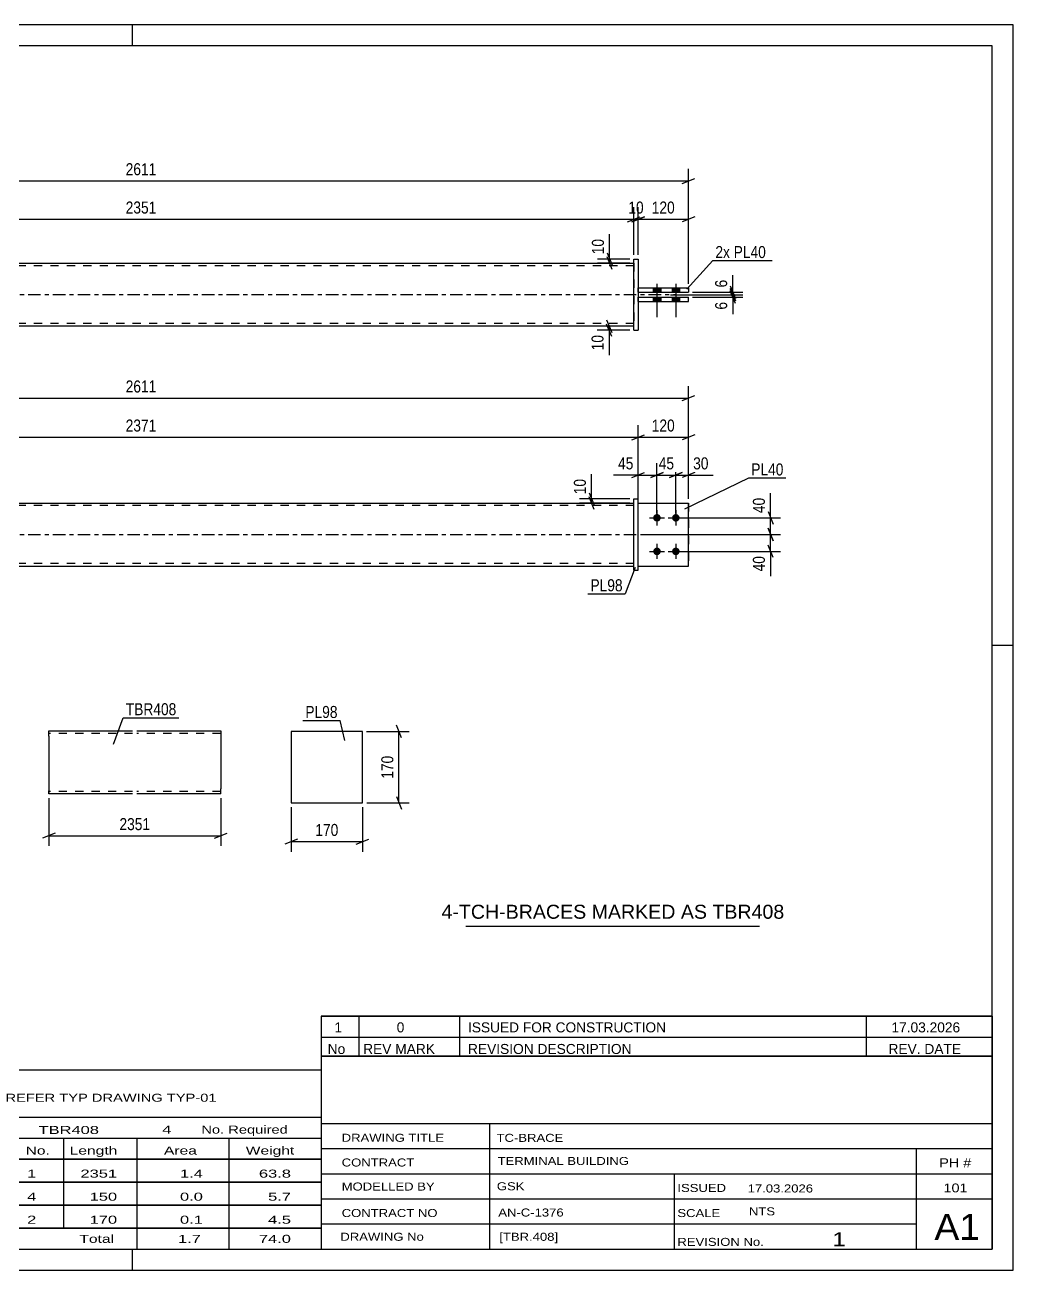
# Model space of a CAD drawing. Header units: millimetres. Extents: x 0 to 420, y 0 to 297.
# Drawn here: x 184.3 to 420, y 0 to 297 of the extents above; entities that cross this region are included whole.
import ezdxf

# ---------------------------------------------------------------- set-up
doc = ezdxf.new("R2010")
doc.units = ezdxf.units.MM
doc.linetypes.add('DXK_LINE_DOT2', pattern=[3.9198, 1.9599, -1.9599])
doc.linetypes.add('DXK_LINE_DOT3', pattern=[5.9187, 2.979, -0.9799, 0.9799, -0.9799])
doc.styles.add('Arial', font='ARIAL.TTF', dxfattribs={"height": 0.2})
doc.styles.add('Arial Narrow', font='ARIALN.TTF', dxfattribs={"height": 0.2})

# ---------------------------------------------------------------- blocks, each defined once
blk = doc.blocks.new('Unknown-580607221-1163')
at = {"color": 5, "linetype": 'Continuous'}
for p, q in [((420, 297), (0, 297)), ((210, 292), (210, 297)), ((420, 0), (420, 297)), ((415, 292), (5, 292)), ((415, 5), (415, 292)), ((420, 149), (415, 149)), ((5, 5), (415, 5)), ((210, 0), (210, 5)), ((0, 0), (420, 0))]:
    blk.add_line(p, q, dxfattribs=at)
blk = doc.blocks.new('Part-580607221-1749 - 1733')
at = {"color": 2, "linetype": 'Continuous'}
for p, q in [((329.57, 183.93), (330.57, 183.93)), ((329.57, 166.93), (329.57, 183.93)), ((330.57, 166.93), (330.57, 183.93)), ((329.57, 166.93), (329.57, 166.93)), ((329.57, 166.93), (330.57, 166.93))]:
    blk.add_line(p, q, dxfattribs=at)
at = {"color": 7, "linetype": 'DXK_LINE_DOT2'}
for p, q in [((329.57, 183.93), (330.57, 183.93)), ((329.57, 166.93), (330.57, 166.93))]:
    blk.add_line(p, q, dxfattribs=at)
blk = doc.blocks.new('Part-580607221-1754 - 1733')
at = {"color": 2, "linetype": 'Continuous'}
for p, q in [((94.48, 182.93), (329.57, 182.93)), ((94.48, 167.93), (329.57, 167.93))]:
    blk.add_line(p, q, dxfattribs=at)
at = {"color": 7, "linetype": 'DXK_LINE_DOT2'}
for p, q in [((94.48, 167.93), (94.48, 182.93)), ((329.57, 182.33), (94.48, 182.33)), ((329.57, 167.93), (329.57, 182.93)), ((329.57, 168.53), (94.48, 168.53))]:
    blk.add_line(p, q, dxfattribs=at)
at = {"color": 7, "linetype": 'DXK_LINE_DOT3'}
blk.add_line((84.48, 175.43), (339.57, 175.43), dxfattribs=at)
blk = doc.blocks.new('Bolt-580607221-1755 - 1733')
at = {"linetype": 'Continuous'}
for points in [[(335.07, 180.33), (335.26, 180.31), (335.44, 180.25), (335.6, 180.15), (335.74, 180.03), (335.85, 179.88), (335.93, 179.7), (335.97, 179.52), (335.97, 179.33), (335.93, 179.15), (335.85, 178.98), (335.74, 178.82), (335.6, 178.7), (335.44, 178.6), (335.26, 178.55), (335.07, 178.53), (334.89, 178.55), (334.71, 178.6), (334.54, 178.7), (334.4, 178.82), (334.29, 178.98), (334.22, 179.15), (334.18, 179.33), (334.18, 179.52), (334.22, 179.7), (334.29, 179.88), (334.4, 180.03), (334.54, 180.15), (334.71, 180.25), (334.89, 180.31)], [(339.57, 180.33), (339.76, 180.31), (339.94, 180.25), (340.1, 180.15), (340.24, 180.03), (340.35, 179.88), (340.43, 179.7), (340.47, 179.52), (340.47, 179.33), (340.43, 179.15), (340.35, 178.98), (340.24, 178.82), (340.1, 178.7), (339.94, 178.6), (339.76, 178.55), (339.57, 178.53), (339.39, 178.55), (339.21, 178.6), (339.04, 178.7), (338.9, 178.82), (338.79, 178.98), (338.72, 179.15), (338.68, 179.33), (338.68, 179.52), (338.72, 179.7), (338.79, 179.88), (338.9, 180.03), (339.04, 180.15), (339.21, 180.25), (339.39, 180.31)], [(335.07, 172.33), (335.26, 172.31), (335.44, 172.25), (335.6, 172.15), (335.74, 172.03), (335.85, 171.88), (335.93, 171.7), (335.97, 171.52), (335.97, 171.33), (335.93, 171.15), (335.85, 170.98), (335.74, 170.82), (335.6, 170.7), (335.44, 170.6), (335.26, 170.55), (335.07, 170.53), (334.89, 170.55), (334.71, 170.6), (334.54, 170.7), (334.4, 170.82), (334.29, 170.98), (334.22, 171.15), (334.18, 171.33), (334.18, 171.52), (334.22, 171.7), (334.29, 171.88), (334.4, 172.03), (334.54, 172.15), (334.71, 172.25), (334.89, 172.31)], [(339.57, 172.33), (339.76, 172.31), (339.94, 172.25), (340.1, 172.15), (340.24, 172.03), (340.35, 171.88), (340.43, 171.7), (340.47, 171.52), (340.47, 171.33), (340.43, 171.15), (340.35, 170.98), (340.24, 170.82), (340.1, 170.7), (339.94, 170.6), (339.76, 170.55), (339.57, 170.53), (339.39, 170.55), (339.21, 170.6), (339.04, 170.7), (338.9, 170.82), (338.79, 170.98), (338.72, 171.15), (338.68, 171.33), (338.68, 171.52), (338.72, 171.7), (338.79, 171.88), (338.9, 172.03), (339.04, 172.15), (339.21, 172.25), (339.39, 172.31)]]:
    blk.add_hatch(color=1, dxfattribs=at).paths.add_polyline_path(points)
at = {"color": 1, "linetype": 'Continuous'}
for p, q in [((335.07, 181.23), (335.07, 177.63)), ((339.57, 181.23), (339.57, 177.63)), ((333.27, 179.43), (336.87, 179.43)), ((337.77, 179.43), (341.37, 179.43)), ((335.07, 173.23), (335.07, 169.63)), ((339.57, 173.23), (339.57, 169.63)), ((333.27, 171.43), (336.87, 171.43)), ((337.77, 171.43), (341.37, 171.43))]:
    blk.add_line(p, q, dxfattribs=at)
blk = doc.blocks.new('Part-580607221-1777 - 1733')
at = {"color": 2, "linetype": 'Continuous'}
for p, q in [((330.57, 182.93), (342.57, 182.93)), ((342.57, 182.93), (342.57, 182.93)), ((342.57, 167.93), (342.57, 182.93)), ((330.57, 167.93), (342.57, 167.93))]:
    blk.add_line(p, q, dxfattribs=at)
at = {"color": 7, "linetype": 'DXK_LINE_DOT2'}
for p, q in [((330.57, 182.93), (342.57, 182.93)), ((330.57, 167.93), (330.57, 182.93)), ((342.57, 182.93), (342.57, 182.93)), ((330.57, 167.93), (330.57, 167.93)), ((330.57, 167.93), (342.57, 167.93))]:
    blk.add_line(p, q, dxfattribs=at)
blk = doc.blocks.new('Part-580607221-1782 - 1733')
at = {"color": 7, "linetype": 'DXK_LINE_DOT2'}
for p, q in [((330.57, 182.93), (342.57, 182.93)), ((330.57, 167.93), (330.57, 182.93)), ((330.57, 182.93), (342.57, 182.93)), ((342.57, 182.93), (342.57, 182.93)), ((342.57, 182.93), (342.57, 167.93)), ((330.57, 167.93), (330.57, 167.93)), ((330.57, 167.93), (342.57, 167.93)), ((330.57, 167.93), (342.57, 167.93))]:
    blk.add_line(p, q, dxfattribs=at)
blk = doc.blocks.new('Bolt-580607221-1399 - 1390')
at = {"linetype": 'Continuous'}
for points in [[(335.97, 234.26), (334.17, 234.26), (334.17, 233.26), (335.97, 233.26)], [(335.97, 234.26), (334.17, 234.26), (334.17, 233.26), (335.97, 233.26)], [(335.97, 232.05), (334.17, 232.05), (334.17, 231.05), (335.97, 231.05)], [(335.97, 232.05), (334.17, 232.05), (334.17, 231.05), (335.97, 231.05)], [(340.47, 234.26), (338.67, 234.26), (338.67, 233.26), (340.47, 233.26)], [(340.47, 234.26), (338.67, 234.26), (338.67, 233.26), (340.47, 233.26)], [(340.47, 232.05), (338.67, 232.05), (338.67, 231.05), (340.47, 231.05)], [(340.47, 232.05), (338.67, 232.05), (338.67, 231.05), (340.47, 231.05)]]:
    blk.add_hatch(color=1, dxfattribs=at).paths.add_polyline_path(points)
at = {"color": 1, "linetype": 'Continuous'}
for p, q in [((335.07, 235.26), (335.07, 227.26)), ((335.07, 235.26), (335.07, 227.26)), ((339.57, 235.26), (339.57, 227.26)), ((339.57, 235.26), (339.57, 227.26)), ((334.17, 234.26), (334.17, 233.26)), ((334.17, 234.26), (334.17, 233.26)), ((334.17, 232.05), (334.17, 231.05)), ((334.17, 232.05), (334.17, 231.05)), ((335.97, 234.26), (335.97, 233.26)), ((335.97, 234.26), (335.97, 233.26)), ((335.97, 232.05), (335.97, 231.05)), ((335.97, 232.05), (335.97, 231.05)), ((338.67, 234.26), (338.67, 233.26)), ((338.67, 234.26), (338.67, 233.26)), ((338.67, 232.05), (338.67, 231.05)), ((338.67, 232.05), (338.67, 231.05)), ((340.47, 234.26), (340.47, 233.26)), ((340.47, 234.26), (340.47, 233.26)), ((340.47, 232.05), (340.47, 231.05)), ((340.47, 232.05), (340.47, 231.05))]:
    blk.add_line(p, q, dxfattribs=at)
blk = doc.blocks.new('Part-580607221-1425 - 1390')
at = {"color": 2, "linetype": 'Continuous'}
for p, q in [((94.48, 240.16), (329.57, 240.16)), ((329.57, 225.16), (94.48, 225.16))]:
    blk.add_line(p, q, dxfattribs=at)
at = {"color": 7, "linetype": 'DXK_LINE_DOT2'}
for p, q in [((94.48, 225.16), (94.48, 240.16)), ((329.57, 239.56), (94.48, 239.56)), ((329.57, 240.16), (329.57, 225.16)), ((329.57, 225.76), (94.48, 225.76))]:
    blk.add_line(p, q, dxfattribs=at)
at = {"color": 7, "linetype": 'DXK_LINE_DOT3'}
blk.add_line((84.48, 232.66), (339.57, 232.66), dxfattribs=at)
blk = doc.blocks.new('Part-580607221-1426 - 1390')
at = {"color": 2, "linetype": 'Continuous'}
for p, q in [((329.57, 241.16), (329.57, 241.16)), ((329.57, 224.16), (329.57, 241.16)), ((329.57, 241.16), (330.57, 241.16)), ((330.57, 241.16), (330.57, 241.16)), ((330.57, 241.16), (330.57, 224.16)), ((329.57, 224.16), (330.57, 224.16)), ((329.57, 224.16), (329.57, 224.16)), ((330.57, 224.16), (330.57, 224.16))]:
    blk.add_line(p, q, dxfattribs=at)
at = {"color": 7, "linetype": 'DXK_LINE_DOT2'}
for p, q in [((329.57, 241.16), (329.57, 241.16)), ((329.57, 241.16), (330.57, 241.16)), ((329.57, 224.16), (330.57, 224.16))]:
    blk.add_line(p, q, dxfattribs=at)
blk = doc.blocks.new('Part-580607221-1452 - 1390')
at = {"color": 2, "linetype": 'Continuous'}
for p, q in [((330.57, 232.05), (342.57, 232.05)), ((342.57, 231.05), (342.57, 232.05)), ((330.57, 231.05), (342.57, 231.05))]:
    blk.add_line(p, q, dxfattribs=at)
at = {"color": 7, "linetype": 'DXK_LINE_DOT2'}
for p, q in [((330.57, 231.05), (330.57, 232.05)), ((330.57, 232.05), (342.57, 232.05)), ((330.57, 231.05), (342.57, 231.05))]:
    blk.add_line(p, q, dxfattribs=at)
blk = doc.blocks.new('Part-580607221-1457 - 1390')
at = {"color": 2, "linetype": 'Continuous'}
for p, q in [((330.57, 234.26), (342.57, 234.26)), ((330.57, 233.26), (342.57, 233.26)), ((342.57, 234.26), (342.57, 233.26))]:
    blk.add_line(p, q, dxfattribs=at)
at = {"color": 7, "linetype": 'DXK_LINE_DOT2'}
for p, q in [((330.57, 233.26), (330.57, 234.26)), ((330.57, 234.26), (342.57, 234.26)), ((330.57, 233.26), (342.57, 233.26)), ((342.57, 234.26), (342.57, 234.26))]:
    blk.add_line(p, q, dxfattribs=at)
blk = doc.blocks.new('Part-580607221-2274 - 2268')
at = {"color": 2, "linetype": 'Continuous'}
for p, q in [((247.83, 128.44), (247.84, 111.44)), ((264.83, 128.44), (247.83, 128.44)), ((264.84, 111.44), (264.83, 128.44)), ((247.84, 111.44), (264.84, 111.44))]:
    blk.add_line(p, q, dxfattribs=at)
blk = doc.blocks.new('Part-580607221-2299 - 2293')
at = {"color": 2, "linetype": 'Continuous'}
for p, q in [((190.03, 127.39), (190.03, 128.59)), ((190.03, 128.59), (210.03, 128.59)), ((211.03, 128.59), (231.03, 128.59)), ((231.03, 128.59), (231.03, 128.5)), ((231.03, 128.5), (231.03, 114.79)), ((190.03, 127.39), (190.03, 114.33)), ((190.03, 113.68), (190.03, 114.33)), ((190.03, 113.59), (190.03, 113.68)), ((210.03, 113.59), (190.03, 113.59)), ((231.03, 113.59), (211.03, 113.59)), ((231.03, 113.59), (231.03, 114.79))]:
    blk.add_line(p, q, dxfattribs=at)
at = {"color": 7, "linetype": 'DXK_LINE_DOT2'}
for p, q in [((210.03, 127.99), (190.03, 127.99)), ((231.03, 127.99), (211.03, 127.99)), ((190.03, 114.33), (190.03, 113.94)), ((190.03, 114.19), (190.03, 114.23)), ((210.03, 114.19), (190.03, 114.19)), ((231.03, 114.19), (211.03, 114.19)), ((231.03, 114.23), (231.03, 114.56)), ((231.03, 114.19), (231.03, 114.23)), ((231.03, 114.19), (231.03, 114.23))]:
    blk.add_line(p, q, dxfattribs=at)
blk = doc.blocks.new('StraightDimension-580607221-1994 - 1733')
at = {"color": 7, "linetype": 'Continuous'}
for p, q in [((338.07, 189.04), (341.07, 190.24)), ((339.57, 180.43), (339.57, 192.49)), ((344.07, 190.24), (341.07, 189.04)), ((342.57, 183.93), (342.57, 192.49)), ((339.57, 189.64), (342.57, 189.64))]:
    blk.add_line(p, q, dxfattribs=at)
at = {"color": 0}
blk.add_wipeout([(347.95, 190.39), (347.95, 194.59), (343.1, 194.59), (343.1, 190.39)], dxfattribs=at)
at = {"color": 7, "linetype": 'Continuous'}
blk.add_line((342.57, 189.64), (348.48, 189.64), dxfattribs=at)
blk.add_line((342.57, 189.64), (348.48, 189.64), dxfattribs=at)
at = {"color": 3, "style": 'Arial Narrow'}
blk.add_text('30', height=2.863, dxfattribs=at).set_placement((343.7, 190.99))
blk = doc.blocks.new('StraightDimension-580607221-1981 - 1733')
at = {"color": 7, "linetype": 'Continuous'}
for p, q in [((333.57, 189.04), (336.57, 190.24)), ((335.07, 180.43), (335.07, 192.49)), ((341.07, 190.24), (338.07, 189.04)), ((339.57, 180.43), (339.57, 192.49)), ((335.07, 189.64), (339.57, 189.64))]:
    blk.add_line(p, q, dxfattribs=at)
at = {"color": 0}
blk.add_wipeout([(339.75, 190.39), (339.75, 194.59), (334.89, 194.59), (334.89, 190.39)], dxfattribs=at)
at = {"color": 3, "style": 'Arial Narrow'}
blk.add_text('45', height=2.863, dxfattribs=at).set_placement((335.49, 190.99))
blk = doc.blocks.new('StraightDimension-580607221-1784 - 1733')
at = {"color": 7, "linetype": 'Continuous'}
for p, q in [((318.87, 185.43), (320.07, 182.43)), ((320.07, 181.43), (318.87, 184.43)), ((328.57, 183.93), (316.62, 183.93)), ((328.57, 182.93), (316.62, 182.93)), ((319.47, 182.93), (319.47, 183.93))]:
    blk.add_line(p, q, dxfattribs=at)
at = {"color": 0}
blk.add_wipeout([(318.72, 189.31), (314.52, 189.31), (314.52, 184.45), (318.72, 184.45)], dxfattribs=at)
at = {"color": 7, "linetype": 'Continuous'}
blk.add_line((319.47, 183.93), (319.47, 189.83), dxfattribs=at)
blk.add_line((319.47, 183.93), (319.47, 189.83), dxfattribs=at)
at = {"color": 3, "style": 'Arial Narrow'}
blk.add_text('10', height=2.863, rotation=90.0002, dxfattribs=at).set_placement((318.12, 185.05))
blk = doc.blocks.new('StraightDimension-580607221-1887 - 1733')
at = {"color": 7, "linetype": 'Continuous'}
for p, q in [((94.98, 199.26), (91.98, 198.06)), ((93.48, 183.93), (93.48, 201.51)), ((329.07, 198.06), (332.07, 199.26)), ((330.57, 183.93), (330.57, 201.51)), ((93.48, 198.66), (330.57, 198.66))]:
    blk.add_line(p, q, dxfattribs=at)
at = {"color": 0}
blk.add_wipeout([(216.28, 199.41), (216.28, 203.61), (207.77, 203.61), (207.77, 199.41)], dxfattribs=at)
at = {"color": 3, "style": 'Arial Narrow'}
blk.add_text('2371', height=2.863, dxfattribs=at).set_placement((208.37, 200.01))
blk = doc.blocks.new('StraightDimension-580607221-1906 - 1733')
at = {"color": 7, "linetype": 'Continuous'}
for p, q in [((329.07, 198.06), (332.07, 199.26)), ((330.57, 183.93), (330.57, 201.51)), ((344.07, 199.26), (341.07, 198.06)), ((342.57, 183.93), (342.57, 201.51)), ((330.57, 198.66), (342.57, 198.66))]:
    blk.add_line(p, q, dxfattribs=at)
at = {"color": 0}
blk.add_wipeout([(339.91, 199.41), (339.91, 203.61), (333.23, 203.61), (333.23, 199.41)], dxfattribs=at)
at = {"color": 3, "style": 'Arial Narrow'}
blk.add_text('120', height=2.863, dxfattribs=at).set_placement((333.83, 200.01))
blk = doc.blocks.new('StraightDimension-580607221-1926 - 1733')
at = {"color": 7, "linetype": 'Continuous'}
for p, q in [((340.57, 179.43), (364.56, 179.43)), ((361.56, 180.93), (362.76, 177.93)), ((362.16, 175.43), (362.16, 179.43)), ((331.57, 175.43), (364.56, 175.43)), ((362.76, 173.93), (361.56, 176.93))]:
    blk.add_line(p, q, dxfattribs=at)
at = {"color": 0}
blk.add_wipeout([(361.41, 184.81), (357.21, 184.81), (357.21, 179.95), (361.41, 179.95)], dxfattribs=at)
at = {"color": 7, "linetype": 'Continuous'}
blk.add_line((362.16, 179.43), (362.16, 185.33), dxfattribs=at)
blk.add_line((362.16, 179.43), (362.16, 185.33), dxfattribs=at)
at = {"color": 3, "style": 'Arial Narrow'}
blk.add_text('40', height=2.863, rotation=90.0002, dxfattribs=at).set_placement((360.81, 180.55))
blk = doc.blocks.new('StraightDimension-580607221-1935 - 1733')
at = {"color": 7, "linetype": 'Continuous'}
for p, q in [((331.57, 175.43), (364.56, 175.43)), ((361.56, 176.93), (362.76, 173.93)), ((362.16, 171.43), (362.16, 175.43)), ((362.76, 169.93), (361.56, 172.93)), ((340.57, 171.43), (364.56, 171.43))]:
    blk.add_line(p, q, dxfattribs=at)
at = {"color": 0}
blk.add_wipeout([(361.41, 170.9), (357.21, 170.9), (357.21, 166.05), (361.41, 166.05)], dxfattribs=at)
at = {"color": 7, "linetype": 'Continuous'}
blk.add_line((362.16, 171.43), (362.16, 165.52), dxfattribs=at)
blk.add_line((362.16, 171.43), (362.16, 165.52), dxfattribs=at)
at = {"color": 3, "style": 'Arial Narrow'}
blk.add_text('40', height=2.863, rotation=90.0002, dxfattribs=at).set_placement((360.81, 166.65))
blk = doc.blocks.new('StraightDimension-580607221-1945 - 1733')
at = {"color": 7, "linetype": 'Continuous'}
for p, q in [((82.98, 208.58), (79.98, 207.38)), ((81.48, 183.93), (81.48, 210.83)), ((81.48, 207.98), (342.57, 207.98)), ((341.07, 207.38), (344.07, 208.58)), ((342.57, 183.93), (342.57, 210.83))]:
    blk.add_line(p, q, dxfattribs=at)
at = {"color": 0}
blk.add_wipeout([(216.28, 208.73), (216.28, 212.93), (207.77, 212.93), (207.77, 208.73)], dxfattribs=at)
at = {"color": 3, "style": 'Arial Narrow'}
blk.add_text('2611', height=2.863, dxfattribs=at).set_placement((208.37, 209.33))
blk = doc.blocks.new('StraightDimension-580607221-1965 - 1733')
at = {"color": 7, "linetype": 'Continuous'}
for p, q in [((329.07, 189.04), (332.07, 190.24)), ((330.57, 183.93), (330.57, 192.49)), ((336.57, 190.24), (333.57, 189.04)), ((335.07, 180.43), (335.07, 192.49)), ((330.57, 189.64), (335.07, 189.64))]:
    blk.add_line(p, q, dxfattribs=at)
at = {"color": 0}
blk.add_wipeout([(330.05, 190.39), (330.05, 194.59), (325.19, 194.59), (325.19, 190.39)], dxfattribs=at)
at = {"color": 7, "linetype": 'Continuous'}
blk.add_line((330.57, 189.64), (324.67, 189.64), dxfattribs=at)
blk.add_line((330.57, 189.64), (324.67, 189.64), dxfattribs=at)
at = {"color": 3, "style": 'Arial Narrow'}
blk.add_text('45', height=2.863, dxfattribs=at).set_placement((325.79, 190.99))
blk = doc.blocks.new('StraightDimension-580607221-1634 - 1390')
at = {"color": 7, "linetype": 'Continuous'}
for p, q in [((329.57, 242.16), (329.57, 253.51)), ((330.57, 242.16), (330.57, 253.51)), ((328.07, 250.06), (331.07, 251.26)), ((332.07, 251.26), (329.07, 250.06)), ((329.57, 250.66), (330.57, 250.66))]:
    blk.add_line(p, q, dxfattribs=at)
at = {"color": 0}
blk.add_wipeout([(332.5, 251.41), (332.5, 255.61), (327.64, 255.61), (327.64, 251.41)], dxfattribs=at)
at = {"color": 3, "style": 'Arial Narrow'}
blk.add_text('10', height=2.863, dxfattribs=at).set_placement((328.24, 252.01))
blk = doc.blocks.new('StraightDimension-580607221-1459 - 1390')
at = {"color": 7, "linetype": 'Continuous'}
for p, q in [((323.07, 226.66), (324.27, 223.66)), ((328.57, 225.16), (320.82, 225.16)), ((328.57, 224.16), (320.82, 224.16)), ((324.27, 222.66), (323.07, 225.66)), ((323.67, 224.16), (323.67, 225.16))]:
    blk.add_line(p, q, dxfattribs=at)
at = {"color": 0}
blk.add_wipeout([(322.92, 223.64), (318.72, 223.64), (318.72, 218.78), (322.92, 218.78)], dxfattribs=at)
at = {"color": 7, "linetype": 'Continuous'}
blk.add_line((323.67, 224.16), (323.67, 218.26), dxfattribs=at)
blk.add_line((323.67, 224.16), (323.67, 218.26), dxfattribs=at)
at = {"color": 3, "style": 'Arial Narrow'}
blk.add_text('10', height=2.863, rotation=90.0002, dxfattribs=at).set_placement((322.32, 219.38))
blk = doc.blocks.new('StraightDimension-580607221-1473 - 1390')
at = {"color": 7, "linetype": 'Continuous'}
for p, q in [((328.57, 241.16), (320.92, 241.16)), ((323.17, 242.66), (324.37, 239.66)), ((324.37, 238.66), (323.17, 241.66)), ((323.77, 240.16), (323.77, 241.16)), ((328.57, 240.16), (320.92, 240.16))]:
    blk.add_line(p, q, dxfattribs=at)
at = {"color": 0}
blk.add_wipeout([(323.02, 246.54), (318.82, 246.54), (318.82, 241.69), (323.02, 241.69)], dxfattribs=at)
at = {"color": 7, "linetype": 'Continuous'}
blk.add_line((323.77, 241.16), (323.77, 247.07), dxfattribs=at)
blk.add_line((323.77, 241.16), (323.77, 247.07), dxfattribs=at)
at = {"color": 3, "style": 'Arial Narrow'}
blk.add_text('10', height=2.863, rotation=90.0002, dxfattribs=at).set_placement((322.42, 242.29))
blk = doc.blocks.new('StraightDimension-580607221-1606 - 1390')
at = {"color": 7, "linetype": 'Continuous'}
for p, q in [((338.32, 232.65), (355.56, 232.65)), ((343.57, 232.05), (355.56, 232.05)), ((352.56, 234.15), (353.76, 231.15)), ((353.76, 230.55), (352.56, 233.55)), ((353.16, 232.05), (353.16, 232.65))]:
    blk.add_line(p, q, dxfattribs=at)
at = {"color": 0}
blk.add_wipeout([(352.41, 231.53), (348.21, 231.53), (348.21, 228.5), (352.41, 228.5)], dxfattribs=at)
at = {"color": 7, "linetype": 'Continuous'}
blk.add_line((353.16, 232.05), (353.16, 227.97), dxfattribs=at)
blk.add_line((353.16, 232.05), (353.16, 227.97), dxfattribs=at)
at = {"color": 3, "style": 'Arial Narrow'}
blk.add_text('6', height=2.86, rotation=90.0002, dxfattribs=at).set_placement((351.81, 229.1))
blk = doc.blocks.new('StraightDimension-580607221-1615 - 1390')
at = {"color": 7, "linetype": 'Continuous'}
for p, q in [((352.56, 234.76), (353.76, 231.76)), ((338.32, 232.65), (355.56, 232.65)), ((343.57, 233.26), (355.56, 233.26)), ((353.76, 231.15), (352.56, 234.15)), ((353.16, 232.65), (353.16, 233.26))]:
    blk.add_line(p, q, dxfattribs=at)
at = {"color": 0}
blk.add_wipeout([(352.41, 236.81), (348.21, 236.81), (348.21, 233.78), (352.41, 233.78)], dxfattribs=at)
at = {"color": 7, "linetype": 'Continuous'}
blk.add_line((353.16, 233.26), (353.16, 237.33), dxfattribs=at)
blk.add_line((353.16, 233.26), (353.16, 237.33), dxfattribs=at)
at = {"color": 3, "style": 'Arial Narrow'}
blk.add_text('6', height=2.86, rotation=90.0002, dxfattribs=at).set_placement((351.81, 234.38))
blk = doc.blocks.new('StraightDimension-580607221-1624 - 1390')
at = {"color": 7, "linetype": 'Continuous'}
for p, q in [((94.48, 242.16), (94.48, 253.51)), ((329.57, 242.16), (329.57, 253.51)), ((95.98, 251.26), (92.98, 250.06)), ((94.48, 250.66), (329.57, 250.66)), ((328.07, 250.06), (331.07, 251.26))]:
    blk.add_line(p, q, dxfattribs=at)
at = {"color": 0}
blk.add_wipeout([(216.28, 251.41), (216.28, 255.61), (207.77, 255.61), (207.77, 251.41)], dxfattribs=at)
at = {"color": 3, "style": 'Arial Narrow'}
blk.add_text('2351', height=2.863, dxfattribs=at).set_placement((208.37, 252.01))
blk = doc.blocks.new('StraightDimension-580607221-1644 - 1390')
at = {"color": 7, "linetype": 'Continuous'}
for p, q in [((330.57, 242.16), (330.57, 253.51)), ((342.57, 235.26), (342.57, 253.51)), ((329.07, 250.06), (332.07, 251.26)), ((330.57, 250.66), (342.57, 250.66)), ((344.07, 251.26), (341.07, 250.06))]:
    blk.add_line(p, q, dxfattribs=at)
at = {"color": 0}
blk.add_wipeout([(339.91, 251.41), (339.91, 255.61), (333.23, 255.61), (333.23, 251.41)], dxfattribs=at)
at = {"color": 3, "style": 'Arial Narrow'}
blk.add_text('120', height=2.863, dxfattribs=at).set_placement((333.83, 252.01))
blk = doc.blocks.new('StraightDimension-580607221-1675 - 1390')
at = {"color": 7, "linetype": 'Continuous'}
for p, q in [((81.48, 235.26), (81.48, 262.65)), ((342.57, 235.26), (342.57, 262.65)), ((82.98, 260.4), (79.98, 259.2)), ((81.48, 259.8), (342.57, 259.8)), ((341.07, 259.2), (344.07, 260.4))]:
    blk.add_line(p, q, dxfattribs=at)
at = {"color": 0}
blk.add_wipeout([(216.28, 260.55), (216.28, 264.75), (207.77, 264.75), (207.77, 260.55)], dxfattribs=at)
at = {"color": 3, "style": 'Arial Narrow'}
blk.add_text('2611', height=2.863, dxfattribs=at).set_placement((208.37, 261.15))
blk = doc.blocks.new('StraightDimension-580607221-2276 - 2268')
at = {"color": 7, "linetype": 'Continuous'}
for p, q in [((247.84, 110.44), (247.84, 99.8)), ((264.84, 110.44), (264.84, 99.8)), ((249.34, 102.8), (246.34, 101.6)), ((247.84, 102.2), (264.84, 102.2)), ((263.34, 101.6), (266.34, 102.8))]:
    blk.add_line(p, q, dxfattribs=at)
at = {"color": 0}
blk.add_wipeout([(259.68, 102.95), (259.68, 107.15), (253, 107.15), (253, 102.95)], dxfattribs=at)
at = {"color": 3, "style": 'Arial Narrow'}
blk.add_text('170', height=2.863, dxfattribs=at).set_placement((253.6, 103.55))
blk = doc.blocks.new('StraightDimension-580607221-2281 - 2268')
at = {"color": 7, "linetype": 'Continuous'}
for p, q in [((265.83, 128.44), (275.94, 128.44)), ((274.14, 126.94), (272.94, 129.94)), ((273.54, 111.44), (273.54, 128.44)), ((272.94, 112.94), (274.14, 109.94)), ((265.84, 111.44), (275.94, 111.44))]:
    blk.add_line(p, q, dxfattribs=at)
at = {"color": 0}
blk.add_wipeout([(272.79, 123.29), (268.59, 123.29), (268.59, 116.6), (272.79, 116.6)], dxfattribs=at)
at = {"color": 3, "style": 'Arial Narrow'}
blk.add_text('170', height=2.863, rotation=90.0002, dxfattribs=at).set_placement((272.19, 117.2))
blk = doc.blocks.new('StraightDimension-580607221-2303 - 2293')
at = {"color": 7, "linetype": 'Continuous'}
for p, q in [((190.03, 112.59), (190.03, 101.19)), ((231.03, 112.59), (231.03, 101.19)), ((191.53, 104.19), (188.53, 102.99)), ((229.53, 102.99), (232.53, 104.19)), ((190.03, 103.59), (231.03, 103.59))]:
    blk.add_line(p, q, dxfattribs=at)
at = {"color": 0}
blk.add_wipeout([(214.79, 104.34), (214.79, 108.54), (206.28, 108.54), (206.28, 104.34)], dxfattribs=at)
at = {"color": 3, "style": 'Arial Narrow'}
blk.add_text('2351', height=2.863, dxfattribs=at).set_placement((206.88, 104.94))
blk = doc.blocks.new('Unknown-580607221-4256')
at = {"color": 7, "linetype": 'Continuous'}
for p, q in [((255, 51.05), (255, 5)), ((255, 51.05), (415, 51.05)), ((415, 51), (415, 5)), ((255, 35), (415, 35)), ((295.14, 35), (295.14, 5)), ((255, 29), (415, 29)), ((397, 5.05), (397, 29.05)), ((255, 23), (415, 23)), ((339.14, 23), (339.14, 5)), ((255, 17), (415, 17)), ((255, 11), (397, 11)), ((255, 5), (415, 5))]:
    blk.add_line(p, q, dxfattribs=at)
at = {"color": 7, "style": 'Arial Narrow'}
for s, height, width, p in [('DRAWING TITLE', 1.9089, 1.425378, (259.88, 30.61)), ('TC-BRACE', 1.909, 1.425378, (296.81, 30.59)), ('TERMINAL BUILDING', 1.9089, 1.425378, (297.06, 25.07)), ('CONTRACT', 1.909, 1.425378, (259.88, 24.71)), ('MODELLED BY', 1.9089, 1.425378, (259.88, 18.98)), ('GSK', 1.909, 1.425378, (296.88, 19.04)), ('ISSUED', 1.909, 1.425378, (339.94, 18.64)), ('17.03.2026', 1.909, 1.425378, (356.69, 18.52)), ('CONTRACT NO', 1.9089, 1.425378, (259.88, 12.66)), ('AN-C-1376', 1.909, 1.425378, (297.23, 12.78)), ('SCALE', 1.909, 1.425378, (339.94, 12.65)), ('A1', 6.204, 1.25, (401.24, 7.2)), ('DRAWING No', 1.909, 1.425378, (259.56, 7)), ('[TBR.408]', 1.909, 1.425378, (297.46, 6.99)), ('1', 3.34, 1.5, (376.91, 5.68)), ('REVISION No.', 1.9089, 1.425378, (339.94, 5.77))]:
    blk.add_text(s, height=height, dxfattribs=dict(at, width=width)).set_placement(p)
at = {"color": 7, "linetype": 'Continuous', "style": 'Arial Narrow'}
for s, height, width, p in [('PH #', 2.1, 1.42538, (402.4, 24.55)), ('101', 2.1, 1.42538, (403.41, 18.55)), ('NTS', 1.909, 1.425378, (357, 13.05))]:
    blk.add_text(s, height=height, dxfattribs=dict(at, width=width)).set_placement(p)
blk = doc.blocks.new('Unknown-580607221-4257')
at = {"color": 7, "linetype": 'Continuous'}
for p, q in [((255, 60.55), (415, 60.55)), ((415, 60.55), (255, 60.55)), ((255, 60.55), (255, 55.55)), ((264, 60.55), (264, 55.55)), ((288, 60.55), (288, 55.55)), ((385, 60.55), (385, 55.55)), ((415, 60.55), (415, 55.55)), ((255, 55.55), (415, 55.55)), ((255, 55.55), (255, 51.05)), ((255, 55.55), (415, 55.55)), ((264, 55.55), (264, 51.05)), ((288, 55.55), (288, 51.05)), ((385, 55.55), (385, 51.05)), ((415, 55.55), (415, 51.05)), ((415, 51.05), (255, 51.05))]:
    blk.add_line(p, q, dxfattribs=at)
at = {"color": 7, "linetype": 'Continuous', "style": 'Arial Narrow'}
for s, height, width, p in [('1', 2.39, 1.196471, (258.16, 56.7)), ('0', 2.39, 1.196471, (273, 56.7)), ('ISSUED FOR CONSTRUCTION', 2.3861, 1.196471, (290, 56.7)), ('17.03.2026', 2.386, 1.196471, (391, 56.7)), ('No', 2.386, 1.2, (256.54, 51.55)), ('REV MARK', 2.386, 1.2, (265, 51.55)), ('REVISION DESCRIPTION', 2.3861, 1.2, (290, 51.55)), ('REV. DATE', 2.386, 1.2, (390.28, 51.55))]:
    blk.add_text(s, height=height, dxfattribs=dict(at, width=width)).set_placement(p)
blk = doc.blocks.new('Unknown-580607221-4258')
at = {"color": 7, "linetype": 'Continuous'}
for p, q in [((95, 47.75), (255, 47.75)), ((95, 36.5), (95, 47.75)), ((255, 47.75), (255, 36.5)), ((95, 36.5), (255, 36.5)), ((95, 36.5), (95, 31.5)), ((255, 36.5), (255, 31.5)), ((95, 31.5), (255, 31.5)), ((95, 31.5), (95, 26.5)), ((119, 31.5), (119, 26.5)), ((154.5, 31.5), (154.5, 26.5)), ((180.5, 31.5), (180.5, 26.5)), ((193.5, 31.5), (193.5, 26.5)), ((211, 31.5), (211, 26.5)), ((233, 31.5), (233, 26.5)), ((255, 31.5), (255, 26.5)), ((95, 26.5), (255, 26.5)), ((95, 26.45), (95, 21.05)), ((95, 26.45), (255, 26.45)), ((119, 26.5), (119, 21)), ((154.5, 26.5), (154.5, 21)), ((180.5, 26.5), (180.5, 21)), ((193.5, 26.5), (193.5, 21)), ((211, 26.5), (211, 21)), ((233, 26.5), (233, 21)), ((255, 26.45), (255, 21.05)), ((95, 21.05), (255, 21.05)), ((95, 20.95), (95, 15.55)), ((95, 20.95), (255, 20.95)), ((119, 21), (119, 15.5)), ((154.5, 21), (154.5, 15.5)), ((180.5, 21), (180.5, 15.5)), ((193.5, 21), (193.5, 15.5)), ((211, 21), (211, 15.5)), ((233, 21), (233, 15.5)), ((255, 20.95), (255, 15.55)), ((95, 15.55), (255, 15.55)), ((95, 15.45), (95, 10.05)), ((95, 15.45), (255, 15.45)), ((119, 15.5), (119, 10)), ((154.5, 15.5), (154.5, 10)), ((180.5, 15.5), (180.5, 10)), ((193.5, 15.5), (193.5, 10)), ((211, 15.5), (211, 10)), ((233, 15.5), (233, 10)), ((255, 15.45), (255, 10.05)), ((95, 10.05), (255, 10.05)), ((95, 10), (255, 10)), ((95, 10), (95, 5)), ((211, 10), (211, 5)), ((233, 10), (233, 5)), ((255, 10), (255, 5)), ((95, 5), (255, 5))]:
    blk.add_line(p, q, dxfattribs=at)
at = {"color": 7, "style": 'Arial Narrow'}
for s, height, width, p in [('GENERAL NOTES & WELD DETAILS :', 2.8633, 1.4, (96.15, 40.06)), ('REFER TYP DRAWING TYP-01', 1.9089, 1.6, (179.7, 40.16)), ("MATERIAL LIST FOR ASSEMBLY MK'D", 1.9089, 1.6, (96.15, 32.56)), ('TBR408', 1.909, 1.794707, (187.59, 32.47)), ('4', 1.91, 1.794707, (217.08, 32.56)), ('No. Required', 1.9089, 1.6, (226.41, 32.56)), ('Mark', 1.909, 1.7, (96.34, 27.5)), ('Profile', 1.909, 1.7, (129.41, 27.5)), ('Material', 1.909, 1.7, (159.54, 27.56)), ('No.', 1.909, 1.7, (184.5, 27.56)), ('Length', 1.909, 1.7, (195, 27.56)), ('Area', 1.909, 1.7, (217.5, 27.56)), ('Weight', 1.909, 1.7, (237, 27.56))]:
    blk.add_text(s, height=height, dxfattribs=dict(at, width=width)).set_placement(p)
at = {"color": 7, "linetype": 'Continuous', "style": 'Arial Narrow'}
for s, height, width, p in [('TBR408', 1.909, 1.794707, (96.5, 22.06)), ('SHS150*6', 1.909, 1.794707, (121, 22.06)), ('E350', 1.909, 1.794707, (160.74, 22.06)), ('1', 1.91, 1.794707, (184.86, 22.06)), ('2351', 1.909, 1.794707, (197.58, 22.06)), ('1.4', 1.909, 1.794707, (221.32, 22.06)), ('63.8', 1.909, 1.794707, (240.14, 22.06)), ('PL40', 1.909, 1.794707, (96.5, 16.56)), ('PL10*120', 1.909, 1.794707, (121, 16.56)), ('E350', 1.909, 1.794707, (160.74, 16.56)), ('4', 1.91, 1.794707, (184.86, 16.56)), ('150', 1.909, 1.794707, (199.77, 16.56)), ('0.0', 1.909, 1.794707, (221.32, 16.56)), ('5.7', 1.909, 1.794707, (242.33, 16.56)), ('PL98', 1.909, 1.794707, (96.5, 11.06)), ('PL10*170', 1.909, 1.794707, (121, 11.06)), ('E350', 1.909, 1.794707, (160.74, 11.06)), ('2', 1.91, 1.794707, (184.86, 11.06)), ('170', 1.909, 1.794707, (199.77, 11.06)), ('0.1', 1.909, 1.794707, (221.32, 11.06)), ('4.5', 1.909, 1.794707, (242.33, 11.06)), ('Total', 1.909, 1.7, (197.33, 6.5)), ('1.7', 1.909, 1.794707, (220.83, 6.5)), ('74.0', 1.909, 1.794707, (240.14, 6.5))]:
    blk.add_text(s, height=height, dxfattribs=dict(at, width=width)).set_placement(p)
blk = doc.blocks.new('Unknown-580607221-4259')
at = {"color": 7, "linetype": 'Continuous'}
blk.add_line((289.5, 82.05), (359.5, 82.05), dxfattribs=at)
at = {"color": 7, "style": 'Arial'}
blk.add_text('4-TCH-BRACES MARKED AS TBR408', height=3.3428, dxfattribs=at).set_placement((283.69, 83.8))
blk = doc.blocks.new('Mark-580607221-1745 - 1733')
at = {"color": 0}
blk.add_wipeout([(326.89, 161.91), (326.89, 164.91), (319.21, 164.91), (319.21, 161.91)], dxfattribs=at)
blk.add_wipeout([(326.89, 161.91), (326.89, 164.91), (319.21, 164.91), (319.21, 161.91)], dxfattribs=at)
at = {"color": 30, "linetype": 'Continuous'}
for p in [(329.88, 167.62), (318.61, 161.31)]:
    blk.add_line(p, (327.49, 161.31), dxfattribs=at)
at = {"color": 3, "style": 'Arial Narrow'}
blk.add_text('PL98', height=2.863, dxfattribs=at).set_placement((319.21, 161.91))
blk = doc.blocks.new('MarkSet-580607221-2032 - 1733')
at = {"color": 0}
blk.add_wipeout([(365.23, 189.54), (365.23, 192.54), (357.56, 192.54), (357.56, 189.54)], dxfattribs=at)
blk.add_wipeout([(365.23, 189.54), (365.23, 192.54), (357.56, 192.54), (357.56, 189.54)], dxfattribs=at)
at = {"color": 30, "linetype": 'Continuous'}
for p, q in [((341.73, 181.56), (356.96, 188.94)), ((356.96, 188.94), (365.83, 188.94))]:
    blk.add_line(p, q, dxfattribs=at)
at = {"color": 3, "style": 'Arial Narrow'}
blk.add_text('PL40', height=2.863, dxfattribs=at).set_placement((357.56, 189.54))
blk = doc.blocks.new('MarkSet-580607221-1724 - 1390')
at = {"color": 0}
blk.add_wipeout([(352.47, 241.39), (352.47, 244.39), (349, 244.39), (349, 241.39)], dxfattribs=at)
blk.add_wipeout([(352.47, 241.39), (352.47, 244.39), (349, 244.39), (349, 241.39)], dxfattribs=at)
at = {"color": 30, "linetype": 'Continuous'}
blk.add_line((342.19, 233.98), (348.4, 240.79), dxfattribs=at)
at = {"color": 0}
blk.add_wipeout([(361.04, 241.39), (361.04, 244.39), (353.37, 244.39), (353.37, 241.39)], dxfattribs=at)
blk.add_wipeout([(361.04, 241.39), (361.04, 244.39), (353.37, 244.39), (353.37, 241.39)], dxfattribs=at)
at = {"color": 30, "linetype": 'Continuous'}
blk.add_line((348.4, 240.79), (362.54, 240.79), dxfattribs=at)
at = {"color": 3, "style": 'Arial Narrow'}
for s, p in [('2x', (349, 241.39)), ('PL40', (353.37, 241.39))]:
    blk.add_text(s, height=2.863, dxfattribs=at).set_placement(p)
blk = doc.blocks.new('Mark-580607221-2270 - 2268')
at = {"color": 0}
blk.add_wipeout([(258.9, 131.69), (258.9, 134.69), (251.22, 134.69), (251.22, 131.69)], dxfattribs=at)
blk.add_wipeout([(258.9, 131.69), (258.9, 134.69), (251.22, 134.69), (251.22, 131.69)], dxfattribs=at)
at = {"color": 30, "linetype": 'Continuous'}
for p in [(250.62, 131.09), (260.61, 126.31)]:
    blk.add_line(p, (259.5, 131.09), dxfattribs=at)
at = {"color": 3, "style": 'Arial Narrow'}
blk.add_text('PL98', height=2.863, dxfattribs=at).set_placement((251.22, 131.69))
blk = doc.blocks.new('Mark-580607221-2295 - 2293')
at = {"color": 0}
blk.add_wipeout([(220.46, 132.35), (220.46, 135.35), (208.4, 135.35), (208.4, 132.35)], dxfattribs=at)
blk.add_wipeout([(220.46, 132.35), (220.46, 135.35), (208.4, 135.35), (208.4, 132.35)], dxfattribs=at)
at = {"color": 30, "linetype": 'Continuous'}
for p, q in [((205.44, 125.43), (207.8, 131.75)), ((207.8, 131.75), (221.06, 131.75))]:
    blk.add_line(p, q, dxfattribs=at)
at = {"color": 3, "style": 'Arial Narrow'}
blk.add_text('TBR408', height=2.863, dxfattribs=at).set_placement((208.4, 132.35))

msp = doc.modelspace()

# ---------------------------------------------------------------- block references
for name in ['Unknown-580607221-1163', 'Part-580607221-1426 - 1390', 'Part-580607221-1425 - 1390', 'Bolt-580607221-1399 - 1390', 'Part-580607221-1457 - 1390', 'Part-580607221-1452 - 1390', 'Part-580607221-1754 - 1733', 'Part-580607221-1749 - 1733', 'Part-580607221-1777 - 1733', 'Part-580607221-1782 - 1733', 'Bolt-580607221-1755 - 1733', 'Part-580607221-2299 - 2293', 'Part-580607221-2274 - 2268', 'Unknown-580607221-4259', 'Unknown-580607221-4257', 'Unknown-580607221-4256', 'Unknown-580607221-4258']:
    msp.add_blockref(name, (0, 0))

# ---------------------------------------------------------------- next in the draw order: block references
for name in ['StraightDimension-580607221-1634 - 1390', 'StraightDimension-580607221-1606 - 1390', 'StraightDimension-580607221-1459 - 1390', 'StraightDimension-580607221-1994 - 1733', 'StraightDimension-580607221-1784 - 1733', 'Mark-580607221-1745 - 1733', 'Mark-580607221-2295 - 2293', 'Mark-580607221-2270 - 2268', 'StraightDimension-580607221-2303 - 2293', 'StraightDimension-580607221-2276 - 2268']:
    msp.add_blockref(name, (0, 0))

# ---------------------------------------------------------------- next in the draw order: block references
for name in ['StraightDimension-580607221-1473 - 1390', 'StraightDimension-580607221-1615 - 1390', 'StraightDimension-580607221-1887 - 1733', 'StraightDimension-580607221-1981 - 1733', 'StraightDimension-580607221-2281 - 2268']:
    msp.add_blockref(name, (0, 0))

# ---------------------------------------------------------------- next in the draw order: block references
for name in ['StraightDimension-580607221-1624 - 1390', 'StraightDimension-580607221-1906 - 1733']:
    msp.add_blockref(name, (0, 0))

# ---------------------------------------------------------------- next in the draw order: block references
for name in ['StraightDimension-580607221-1644 - 1390', 'StraightDimension-580607221-1926 - 1733']:
    msp.add_blockref(name, (0, 0))

# ---------------------------------------------------------------- next in the draw order: block references
for name in ['StraightDimension-580607221-1675 - 1390', 'StraightDimension-580607221-1945 - 1733', 'StraightDimension-580607221-1935 - 1733']:
    msp.add_blockref(name, (0, 0))

# ---------------------------------------------------------------- next in the draw order: block references
for name in ['MarkSet-580607221-1724 - 1390', 'StraightDimension-580607221-1965 - 1733', 'MarkSet-580607221-2032 - 1733']:
    msp.add_blockref(name, (0, 0))

doc.saveas('drawing.dxf')
